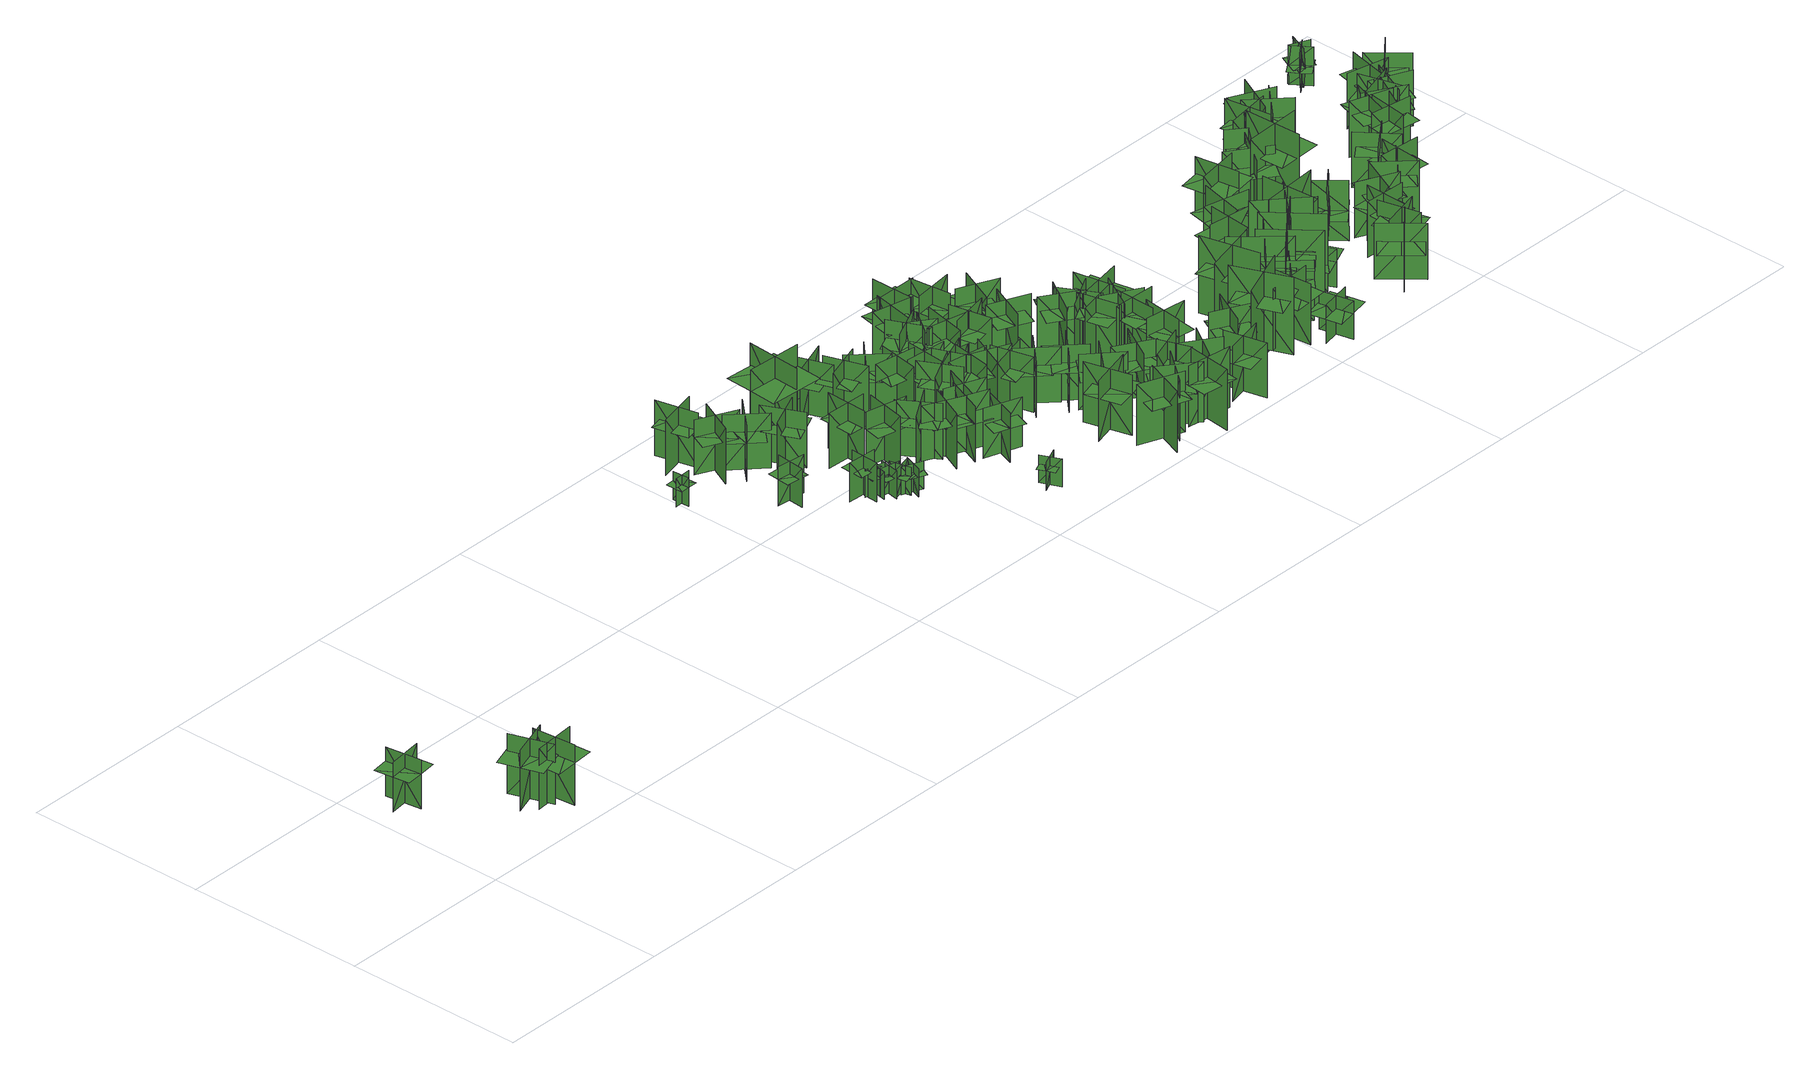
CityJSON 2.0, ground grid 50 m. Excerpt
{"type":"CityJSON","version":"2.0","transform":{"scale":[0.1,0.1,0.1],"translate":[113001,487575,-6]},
"CityObjects":{
"tree1":{"type":"SolitaryVegetationObject","geometry":[{"type":"MultiSurface","lod":"1","boundaries":[[[0,1,2]],[[0,2,3]],[[4,5,6]],[[4,6,7]],[[8,9,10]],[[8,10,11]],[[8,11,12]],[[8,12,13]]]}]},
"tree2":{"type":"SolitaryVegetationObject","geometry":[{"type":"MultiSurface","lod":"1","boundaries":[[[14,15,16]],[[14,16,17]],[[18,19,20]],[[18,20,21]],[[22,23,24]],[[22,24,25]],[[22,25,26]],[[22,26,27]]]}]},
"tree3":{"type":"SolitaryVegetationObject","geometry":[{"type":"MultiSurface","lod":"1","boundaries":[[[28,29,30]],[[28,30,31]],[[32,33,34]],[[32,34,35]],[[36,37,38]],[[36,38,39]],[[36,39,40]],[[36,40,41]]]}]},
"tree4":{"type":"SolitaryVegetationObject","geometry":[{"type":"MultiSurface","lod":"1","boundaries":[[[42,43,44]],[[42,44,45]],[[46,47,48]],[[46,48,49]],[[50,51,52]],[[50,52,53]],[[50,54,55]],[[50,55,51]]]}]},
"tree5":{"type":"SolitaryVegetationObject","geometry":[{"type":"MultiSurface","lod":"1","boundaries":[[[56,57,58]],[[56,58,59]],[[60,61,62]],[[60,62,63]],[[64,65,66]],[[64,66,67]],[[64,67,68]],[[64,68,69]]]}]},
"tree6":{"type":"SolitaryVegetationObject","geometry":[{"type":"MultiSurface","lod":"1","boundaries":[[[70,71,72]],[[70,72,73]],[[74,75,76]],[[74,76,77]],[[78,79,80]],[[78,80,81]],[[78,81,82]],[[78,82,83]]]}]},
"tree7":{"type":"SolitaryVegetationObject","geometry":[{"type":"MultiSurface","lod":"1","boundaries":[[[84,85,86]],[[84,86,87]],[[88,89,90]],[[88,90,91]],[[92,93,94]],[[92,94,95]],[[92,95,96]],[[92,96,97]]]}]},
"tree8":{"type":"SolitaryVegetationObject","geometry":[{"type":"MultiSurface","lod":"1","boundaries":[[[98,99,100]],[[98,100,101]],[[102,103,104]],[[102,104,105]],[[106,107,108]],[[106,108,109]],[[106,109,110]],[[106,110,111]]]}]},
"tree9":{"type":"SolitaryVegetationObject","geometry":[{"type":"MultiSurface","lod":"1","boundaries":[[[112,113,114]],[[112,114,115]],[[116,117,118]],[[116,118,119]],[[120,121,122]],[[120,122,123]],[[120,123,124]],[[120,124,125]]]}]},
"tree10":{"type":"SolitaryVegetationObject","geometry":[{"type":"MultiSurface","lod":"1","boundaries":[[[126,127,128]],[[126,128,129]],[[130,131,132]],[[130,132,133]],[[134,135,136]],[[134,136,137]],[[134,137,138]],[[134,138,139]]]}]},
"tree11":{"type":"SolitaryVegetationObject","geometry":[{"type":"MultiSurface","lod":"1","boundaries":[[[140,141,142]],[[140,142,143]],[[144,145,146]],[[144,146,147]],[[148,149,150]],[[148,150,151]],[[148,151,152]],[[148,152,153]]]}]},
"tree12":{"type":"SolitaryVegetationObject","geometry":[{"type":"MultiSurface","lod":"1","boundaries":[[[154,155,156]],[[154,156,157]],[[158,159,160]],[[158,160,161]],[[162,163,164]],[[162,164,165]],[[162,165,166]],[[162,166,167]]]}]},
"tree13":{"type":"SolitaryVegetationObject","geometry":[{"type":"MultiSurface","lod":"1","boundaries":[[[168,169,170]],[[168,170,171]],[[172,173,174]],[[172,174,175]],[[176,177,178]],[[176,178,179]],[[176,179,180]],[[176,180,181]]]}]},
"tree14":{"type":"SolitaryVegetationObject","geometry":[{"type":"MultiSurface","lod":"1","boundaries":[[[182,183,184]],[[182,184,185]],[[186,187,188]],[[186,188,189]],[[190,191,192]],[[190,192,193]],[[190,193,194]],[[190,194,195]]]}]},
"tree15":{"type":"SolitaryVegetationObject","geometry":[{"type":"MultiSurface","lod":"1","boundaries":[[[196,197,198]],[[196,198,199]],[[200,201,202]],[[200,202,203]],[[204,205,206]],[[204,206,207]],[[204,207,208]],[[204,208,209]]]}]},
"tree16":{"type":"SolitaryVegetationObject","geometry":[{"type":"MultiSurface","lod":"1","boundaries":[[[210,211,212]],[[210,212,213]],[[214,215,216]],[[214,216,217]],[[218,219,220]],[[218,220,221]],[[218,221,222]],[[218,222,223]]]}]},
"tree17":{"type":"SolitaryVegetationObject","geometry":[{"type":"MultiSurface","lod":"1","boundaries":[[[224,225,226]],[[224,226,227]],[[228,229,230]],[[228,230,231]],[[232,233,234]],[[232,234,235]],[[232,235,236]],[[232,236,237]]]}]},
"tree18":{"type":"SolitaryVegetationObject","geometry":[{"type":"MultiSurface","lod":"1","boundaries":[[[238,239,240]],[[238,240,241]],[[242,243,244]],[[242,244,245]],[[246,247,248]],[[246,248,249]],[[246,249,250]],[[246,250,251]]]}]},
"tree19":{"type":"SolitaryVegetationObject","geometry":[{"type":"MultiSurface","lod":"1","boundaries":[[[252,253,254]],[[252,254,255]],[[256,257,258]],[[256,258,259]],[[260,261,262]],[[260,262,263]],[[260,263,264]],[[260,264,265]]]}]},
"tree20":{"type":"SolitaryVegetationObject","geometry":[{"type":"MultiSurface","lod":"1","boundaries":[[[266,267,268]],[[266,268,269]],[[270,271,272]],[[270,272,273]],[[274,275,276]],[[274,276,277]],[[274,277,278]],[[274,278,279]]]}]},
"tree21":{"type":"SolitaryVegetationObject","geometry":[{"type":"MultiSurface","lod":"1","boundaries":[[[280,281,282]],[[280,282,283]],[[284,285,286]],[[284,286,287]],[[288,289,290]],[[288,290,291]],[[288,291,292]],[[288,292,293]]]}]},
"tree22":{"type":"SolitaryVegetationObject","geometry":[{"type":"MultiSurface","lod":"1","boundaries":[[[294,295,296]],[[294,296,297]],[[298,299,300]],[[298,300,301]],[[302,303,304]],[[302,304,305]],[[302,305,306]],[[302,306,307]]]}]},
"tree23":{"type":"SolitaryVegetationObject","geometry":[{"type":"MultiSurface","lod":"1","boundaries":[[[308,309,310]],[[308,310,311]],[[312,313,314]],[[312,314,315]],[[316,317,318]],[[316,318,319]],[[316,319,320]],[[316,320,321]]]}]},
"tree24":{"type":"SolitaryVegetationObject","geometry":[{"type":"MultiSurface","lod":"1","boundaries":[[[322,323,324]],[[322,324,325]],[[326,327,328]],[[326,328,329]],[[330,331,332]],[[330,332,333]],[[330,333,334]],[[330,334,335]]]}]},
"tree25":{"type":"SolitaryVegetationObject","geometry":[{"type":"MultiSurface","lod":"1","boundaries":[[[336,337,338]],[[336,338,339]],[[340,341,342]],[[340,342,343]],[[344,345,346]],[[344,346,347]],[[344,347,348]],[[344,348,349]]]}]},
"tree26":{"type":"SolitaryVegetationObject","geometry":[{"type":"MultiSurface","lod":"1","boundaries":[[[350,351,352]],[[350,352,353]],[[354,355,356]],[[354,356,357]],[[358,359,360]],[[358,360,361]],[[358,361,362]],[[358,362,363]]]}]},
"tree27":{"type":"SolitaryVegetationObject","geometry":[{"type":"MultiSurface","lod":"1","boundaries":[[[364,365,366]],[[364,366,367]],[[368,369,370]],[[368,370,371]],[[372,373,374]],[[372,374,375]],[[372,375,376]],[[372,376,377]]]}]},
"tree28":{"type":"SolitaryVegetationObject","geometry":[{"type":"MultiSurface","lod":"1","boundaries":[[[378,379,380]],[[378,380,381]],[[382,383,384]],[[382,384,385]],[[386,387,388]],[[386,388,389]],[[386,389,390]],[[386,390,391]]]}]},
"tree29":{"type":"SolitaryVegetationObject","geometry":[{"type":"MultiSurface","lod":"1","boundaries":[[[392,393,394]],[[392,394,395]],[[396,397,398]],[[396,398,399]],[[400,401,402]],[[400,402,403]],[[400,403,404]],[[400,404,405]]]}]},
"tree30":{"type":"SolitaryVegetationObject","geometry":[{"type":"MultiSurface","lod":"1","boundaries":[[[406,407,408]],[[406,408,409]],[[410,411,412]],[[410,412,413]],[[414,415,416]],[[414,416,417]],[[414,417,418]],[[414,418,419]]]}]},
"tree31":{"type":"SolitaryVegetationObject","geometry":[{"type":"MultiSurface","lod":"1","boundaries":[[[420,421,422]],[[420,422,423]],[[424,425,426]],[[424,426,427]],[[428,429,430]],[[428,430,431]],[[428,431,432]],[[428,432,433]]]}]},
"tree32":{"type":"SolitaryVegetationObject","geometry":[{"type":"MultiSurface","lod":"1","boundaries":[[[434,435,436]],[[434,436,437]],[[438,439,440]],[[438,440,441]],[[442,443,444]],[[442,444,445]],[[442,445,446]],[[442,446,447]]]}]},
"tree33":{"type":"SolitaryVegetationObject","geometry":[{"type":"MultiSurface","lod":"1","boundaries":[[[448,449,450]],[[448,450,451]],[[452,453,454]],[[452,454,455]],[[456,457,458]],[[456,458,459]],[[456,459,460]],[[456,460,461]]]}]},
"tree34":{"type":"SolitaryVegetationObject","geometry":[{"type":"MultiSurface","lod":"1","boundaries":[[[462,463,464]],[[462,464,465]],[[466,467,468]],[[466,468,469]],[[470,471,472]],[[470,472,473]],[[470,473,474]],[[470,474,475]]]}]},
"tree35":{"type":"SolitaryVegetationObject","geometry":[{"type":"MultiSurface","lod":"1","boundaries":[[[476,477,478]],[[476,478,479]],[[480,481,482]],[[480,482,483]],[[484,485,486]],[[484,486,487]],[[484,487,488]],[[484,488,489]]]}]},
"tree36":{"type":"SolitaryVegetationObject","geometry":[{"type":"MultiSurface","lod":"1","boundaries":[[[490,491,492]],[[490,492,493]],[[494,495,496]],[[494,496,497]],[[498,499,495]],[[498,495,494]],[[500,501,491]],[[500,491,490]],[[490,491,502]],[[490,502,503]],[[490,504,505]],[[490,505,491]]]}]},
"tree37":{"type":"SolitaryVegetationObject","geometry":[{"type":"MultiSurface","lod":"1","boundaries":[[[506,507,508]],[[506,508,509]],[[510,511,512]],[[510,512,513]],[[514,515,516]],[[514,516,517]],[[514,517,518]],[[514,518,519]]]}]},
"tree38":{"type":"SolitaryVegetationObject","geometry":[{"type":"MultiSurface","lod":"1","boundaries":[[[520,521,522]],[[520,522,523]],[[524,525,526]],[[524,526,527]],[[528,529,530]],[[528,530,531]],[[528,531,532]],[[528,532,533]]]}]},
"tree39":{"type":"SolitaryVegetationObject","geometry":[{"type":"MultiSurface","lod":"1","boundaries":[[[534,535,536]],[[534,536,537]],[[538,539,540]],[[538,540,541]],[[542,543,544]],[[542,544,545]],[[542,546,547]],[[542,547,543]]]}]},
"tree40":{"type":"SolitaryVegetationObject","geometry":[{"type":"MultiSurface","lod":"1","boundaries":[[[548,549,550]],[[548,550,551]],[[552,553,554]],[[552,554,555]],[[556,557,558]],[[556,558,559]],[[556,559,560]],[[556,560,561]]]}]},
"tree41":{"type":"SolitaryVegetationObject","geometry":[{"type":"MultiSurface","lod":"1","boundaries":[[[562,563,564]],[[562,564,565]],[[566,567,568]],[[566,568,569]],[[570,571,572]],[[570,572,573]],[[570,573,574]],[[570,574,575]]]}]},
"tree42":{"type":"SolitaryVegetationObject","geometry":[{"type":"MultiSurface","lod":"1","boundaries":[[[576,577,578]],[[576,578,579]],[[580,581,582]],[[580,582,583]],[[584,585,586]],[[584,586,587]],[[584,587,588]],[[584,588,589]]]}]},
"tree43":{"type":"SolitaryVegetationObject","geometry":[{"type":"MultiSurface","lod":"1","boundaries":[[[590,591,592]],[[590,592,593]],[[594,595,596]],[[594,596,597]],[[598,599,600]],[[598,600,601]],[[598,601,602]],[[598,602,603]]]}]},
"tree44":{"type":"SolitaryVegetationObject","geometry":[{"type":"MultiSurface","lod":"1","boundaries":[[[604,605,606]],[[604,606,607]],[[608,609,610]],[[608,610,611]],[[612,613,614]],[[612,614,615]],[[612,615,616]],[[612,616,617]]]}]},
"tree45":{"type":"SolitaryVegetationObject","geometry":[{"type":"MultiSurface","lod":"1","boundaries":[[[618,619,620]],[[618,620,621]],[[622,623,624]],[[622,624,625]],[[626,627,628]],[[626,628,629]],[[626,630,631]],[[626,631,627]]]}]},
"tree46":{"type":"SolitaryVegetationObject","geometry":[{"type":"MultiSurface","lod":"1","boundaries":[[[632,633,634]],[[632,634,635]],[[636,637,638]],[[636,638,639]],[[640,641,642]],[[640,642,643]],[[640,643,644]],[[640,644,645]]]}]},
"tree47":{"type":"SolitaryVegetationObject","geometry":[{"type":"MultiSurface","lod":"1","boundaries":[[[646,647,648]],[[646,648,649]],[[650,651,652]],[[650,652,653]],[[654,655,656]],[[654,656,657]],[[654,657,658]],[[654,658,659]]]}]},
"tree48":{"type":"SolitaryVegetationObject","geometry":[{"type":"MultiSurface","lod":"1","boundaries":[[[660,661,662]],[[660,662,663]],[[664,665,666]],[[664,666,667]],[[668,669,670]],[[668,670,671]],[[668,671,672]],[[668,672,673]]]}]},
"tree49":{"type":"SolitaryVegetationObject","geometry":[{"type":"MultiSurface","lod":"1","boundaries":[[[674,675,676]],[[674,676,677]],[[678,679,680]],[[678,680,681]],[[682,683,684]],[[682,684,685]],[[682,685,686]],[[682,686,687]]]}]},
"tree50":{"type":"SolitaryVegetationObject","geometry":[{"type":"MultiSurface","lod":"1","boundaries":[[[688,689,690]],[[688,690,691]],[[692,693,694]],[[692,694,695]],[[696,697,698]],[[696,698,699]],[[696,700,701]],[[696,701,697]]]}]},
"tree51":{"type":"SolitaryVegetationObject","geometry":[{"type":"MultiSurface","lod":"1","boundaries":[[[702,703,704]],[[702,704,705]],[[706,707,708]],[[706,708,709]],[[710,711,712]],[[710,712,713]],[[710,713,714]],[[710,714,715]]]}]},
"tree52":{"type":"SolitaryVegetationObject","geometry":[{"type":"MultiSurface","lod":"1","boundaries":[[[716,717,718]],[[716,718,719]],[[720,721,722]],[[720,722,723]],[[724,725,726]],[[724,726,727]],[[724,727,728]],[[724,728,729]]]}]},
"tree53":{"type":"SolitaryVegetationObject","geometry":[{"type":"MultiSurface","lod":"1","boundaries":[[[730,731,732]],[[730,732,733]],[[734,735,736]],[[734,736,737]],[[738,739,740]],[[738,740,741]],[[738,742,743]],[[738,743,739]]]}]},
"tree54":{"type":"SolitaryVegetationObject","geometry":[{"type":"MultiSurface","lod":"1","boundaries":[[[744,745,746]],[[744,746,747]],[[748,749,750]],[[748,750,751]],[[752,753,754]],[[752,754,755]],[[752,755,756]],[[752,756,757]]]}]},
"tree55":{"type":"SolitaryVegetationObject","geometry":[{"type":"MultiSurface","lod":"1","boundaries":[[[758,759,760]],[[758,760,761]],[[762,763,764]],[[762,764,765]],[[766,767,768]],[[766,768,769]],[[766,770,771]],[[766,771,767]]]}]},
"tree56":{"type":"SolitaryVegetationObject","geometry":[{"type":"MultiSurface","lod":"1","boundaries":[[[772,773,774]],[[772,774,775]],[[776,777,778]],[[776,778,779]],[[780,781,782]],[[780,782,783]],[[780,783,784]],[[780,784,785]]]}]},
"tree57":{"type":"SolitaryVegetationObject","geometry":[{"type":"MultiSurface","lod":"1","boundaries":[[[786,787,788]],[[786,788,789]],[[790,791,792]],[[790,792,793]],[[794,795,796]],[[794,796,797]],[[794,797,798]],[[794,798,799]]]}]},
"tree58":{"type":"SolitaryVegetationObject","geometry":[{"type":"MultiSurface","lod":"1","boundaries":[[[800,801,802]],[[800,802,803]],[[804,805,806]],[[804,806,807]],[[808,809,810]],[[808,810,811]],[[808,812,813]],[[808,813,809]]]}]},
"tree59":{"type":"SolitaryVegetationObject","geometry":[{"type":"MultiSurface","lod":"1","boundaries":[[[814,815,816]],[[814,816,817]],[[818,819,820]],[[818,820,821]],[[822,823,824]],[[822,824,825]],[[822,826,827]],[[822,827,823]]]}]},
"tree60":{"type":"SolitaryVegetationObject","geometry":[{"type":"MultiSurface","lod":"1","boundaries":[[[828,829,830]],[[828,830,831]],[[832,833,834]],[[832,834,835]],[[836,837,838]],[[836,838,839]],[[836,839,840]],[[836,840,841]]]}]},
"tree61":{"type":"SolitaryVegetationObject","geometry":[{"type":"MultiSurface","lod":"1","boundaries":[[[842,843,844]],[[842,844,845]],[[846,847,848]],[[846,848,849]],[[850,851,852]],[[850,852,853]],[[850,853,854]],[[850,854,855]]]}]},
"tree62":{"type":"SolitaryVegetationObject","geometry":[{"type":"MultiSurface","lod":"1","boundaries":[[[856,857,858]],[[856,858,859]],[[860,861,862]],[[860,862,863]],[[864,865,866]],[[864,866,867]],[[864,867,868]],[[864,868,869]]]}]},
"tree63":{"type":"SolitaryVegetationObject","geometry":[{"type":"MultiSurface","lod":"1","boundaries":[[[870,871,872]],[[870,872,873]],[[874,875,876]],[[874,876,877]],[[878,879,880]],[[878,880,881]],[[878,881,882]],[[878,882,883]]]}]},
"tree64":{"type":"SolitaryVegetationObject","geometry":[{"type":"MultiSurface","lod":"1","boundaries":[[[884,885,886]],[[884,886,887]],[[888,889,890]],[[888,890,891]],[[892,893,894]],[[892,894,895]],[[892,895,896]],[[892,896,897]]]}]},
"tree65":{"type":"SolitaryVegetationObject","geometry":[{"type":"MultiSurface","lod":"1","boundaries":[[[898,899,900]],[[898,900,901]],[[902,903,904]],[[902,904,905]],[[906,907,908]],[[906,908,909]],[[906,909,910]],[[906,910,911]]]}]},
"tree66":{"type":"SolitaryVegetationObject","geometry":[{"type":"MultiSurface","lod":"1","boundaries":[[[912,913,914]],[[912,914,915]],[[916,917,918]],[[916,918,919]],[[920,921,922]],[[920,922,923]],[[920,923,924]],[[920,924,925]]]}]},
"tree67":{"type":"SolitaryVegetationObject","geometry":[{"type":"MultiSurface","lod":"1","boundaries":[[[926,927,928]],[[926,928,929]],[[930,931,932]],[[930,932,933]],[[934,935,936]],[[934,936,937]],[[934,938,939]],[[934,939,935]]]}]},
"tree68":{"type":"SolitaryVegetationObject","geometry":[{"type":"MultiSurface","lod":"1","boundaries":[[[940,941,942]],[[940,942,943]],[[944,945,946]],[[944,946,947]],[[948,949,950]],[[948,950,951]],[[948,951,952]],[[948,952,953]]]}]},
"tree69":{"type":"SolitaryVegetationObject","geometry":[{"type":"MultiSurface","lod":"1","boundaries":[[[954,955,956]],[[954,956,957]],[[958,959,960]],[[958,960,961]],[[962,963,964]],[[962,964,965]],[[962,966,967]],[[962,967,963]]]}]},
"tree70":{"type":"SolitaryVegetationObject","geometry":[{"type":"MultiSurface","lod":"1","boundaries":[[[968,969,970]],[[968,970,971]],[[972,973,974]],[[972,974,975]],[[976,977,978]],[[976,978,979]],[[976,979,980]],[[976,980,981]]]}]},
"tree71":{"type":"SolitaryVegetationObject","geometry":[{"type":"MultiSurface","lod":"1","boundaries":[[[982,983,984]],[[982,984,985]],[[986,987,988]],[[986,988,989]],[[990,991,992]],[[990,992,993]],[[990,993,994]],[[990,994,995]]]}]},
"tree72":{"type":"SolitaryVegetationObject","geometry":[{"type":"MultiSurface","lod":"1","boundaries":[[[996,997,998]],[[996,998,999]],[[1000,1001,1002]],[[1000,1002,1003]],[[1004,1005,1006]],[[1004,1006,1007]],[[1004,1007,1008]],[[1004,1008,1009]]]}]},
"tree73":{"type":"SolitaryVegetationObject","geometry":[{"type":"MultiSurface","lod":"1","boundaries":[[[1010,1011,1012]],[[1010,1012,1013]],[[1014,1015,1016]],[[1014,1016,1017]],[[1018,1019,1020]],[[1018,1020,1021]],[[1018,1022,1023]],[[1018,1023,1019]]]}]},
"tree74":{"type":"SolitaryVegetationObject","geometry":[{"type":"MultiSurface","lod":"1","boundaries":[[[1024,1025,1026]],[[1024,1026,1027]],[[1028,1029,1030]],[[1028,1030,1031]],[[1032,1033,1034]],[[1032,1034,1035]],[[1032,1035,1036]],[[1032,1036,1037]]]}]},
"tree75":{"type":"SolitaryVegetationObject","geometry":[{"type":"MultiSurface","lod":"1","boundaries":[[[1038,1039,1040]],[[1038,1040,1041]],[[1042,1043,1044]],[[1042,1044,1045]],[[1046,1047,1048]],[[1046,1048,1049]],[[1046,1049,1050]],[[1046,1050,1051]]]}]},
"tree76":{"type":"SolitaryVegetationObject","geometry":[{"type":"MultiSurface","lod":"1","boundaries":[[[1052,1053,1054]],[[1052,1054,1055]],[[1056,1057,1058]],[[1056,1058,1059]],[[1060,1061,1062]],[[1060,1062,1063]],[[1060,1063,1064]],[[1060,1064,1065]]]}]},
"tree77":{"type":"SolitaryVegetationObject","geometry":[{"type":"MultiSurface","lod":"1","boundaries":[[[1066,1067,1068]],[[1066,1068,1069]],[[1070,1071,1072]],[[1070,1072,1073]],[[1074,1075,1076]],[[1074,1076,1077]],[[1074,1078,1079]],[[1074,1079,1075]]]}]},
"tree78":{"type":"SolitaryVegetationObject","geometry":[{"type":"MultiSurface","lod":"1","boundaries":[[[1080,1081,1082]],[[1080,1082,1083]],[[1084,1085,1086]],[[1084,1086,1087]],[[1088,1089,1085]],[[1088,1085,1084]],[[1090,1091,1081]],[[1090,1081,1080]],[[1080,1081,1092]],[[1080,1092,1093]],[[1080,1094,1095]],[[1080,1095,1081]]]}]},
"tree79":{"type":"SolitaryVegetationObject","geometry":[{"type":"MultiSurface","lod":"1","boundaries":[[[1096,1097,1098]],[[1096,1098,1099]],[[1100,1101,1102]],[[1100,1102,1103]],[[1104,1105,1106]],[[1104,1106,1107]],[[1104,1108,1109]],[[1104,1109,1105]]]}]},
"tree80":{"type":"SolitaryVegetationObject","geometry":[{"type":"MultiSurface","lod":"1","boundaries":[[[1110,1111,1112]],[[1110,1112,1113]],[[1114,1115,1116]],[[1114,1116,1117]],[[1118,1119,1120]],[[1118,1120,1121]],[[1118,1121,1122]],[[1118,1122,1123]]]}]},
"tree81":{"type":"SolitaryVegetationObject","geometry":[{"type":"MultiSurface","lod":"1","boundaries":[[[1124,1125,1126]],[[1124,1126,1127]],[[1128,1129,1130]],[[1128,1130,1131]],[[1132,1133,1134]],[[1132,1134,1135]],[[1132,1136,1137]],[[1132,1137,1133]]]}]},
"tree82":{"type":"SolitaryVegetationObject","geometry":[{"type":"MultiSurface","lod":"1","boundaries":[[[1138,1139,1140]],[[1138,1140,1141]],[[1142,1143,1144]],[[1142,1144,1145]],[[1146,1147,1148]],[[1146,1148,1149]],[[1146,1149,1150]],[[1146,1150,1151]]]}]},
"tree83":{"type":"SolitaryVegetationObject","geometry":[{"type":"MultiSurface","lod":"1","boundaries":[[[1152,1153,1154]],[[1152,1154,1155]],[[1156,1157,1158]],[[1156,1158,1159]],[[1160,1161,1162]],[[1160,1162,1163]],[[1160,1163,1164]],[[1160,1164,1165]]]}]},
"tree84":{"type":"SolitaryVegetationObject","geometry":[{"type":"MultiSurface","lod":"1","boundaries":[[[1166,1167,1168]],[[1166,1168,1169]],[[1170,1171,1172]],[[1170,1172,1173]],[[1174,1175,1176]],[[1174,1176,1177]],[[1174,1178,1179]],[[1174,1179,1175]]]}]},
"tree85":{"type":"SolitaryVegetationObject","geometry":[{"type":"MultiSurface","lod":"1","boundaries":[[[1180,1181,1182]],[[1180,1182,1183]],[[1184,1185,1186]],[[1184,1186,1187]],[[1188,1189,1190]],[[1188,1190,1191]],[[1188,1191,1192]],[[1188,1192,1193]]]}]},
"tree86":{"type":"SolitaryVegetationObject","geometry":[{"type":"MultiSurface","lod":"1","boundaries":[[[1194,1195,1196]],[[1194,1196,1197]],[[1198,1199,1200]],[[1198,1200,1201]],[[1202,1203,1204]],[[1202,1204,1205]],[[1202,1206,1207]],[[1202,1207,1203]]]}]},
"tree87":{"type":"SolitaryVegetationObject","geometry":[{"type":"MultiSurface","lod":"1","boundaries":[[[1208,1209,1210]],[[1208,1210,1211]],[[1212,1213,1214]],[[1212,1214,1215]],[[1216,1217,1218]],[[1216,1218,1219]],[[1216,1220,1221]],[[1216,1221,1217]]]}]},
"tree88":{"type":"SolitaryVegetationObject","geometry":[{"type":"MultiSurface","lod":"1","boundaries":[[[1222,1223,1224]],[[1222,1224,1225]],[[1226,1227,1228]],[[1226,1228,1229]],[[1230,1231,1232]],[[1230,1232,1233]],[[1230,1233,1234]],[[1230,1234,1235]]]}]},
"tree89":{"type":"SolitaryVegetationObject","geometry":[{"type":"MultiSurface","lod":"1","boundaries":[[[1236,1237,1238]],[[1236,1238,1239]],[[1240,1241,1242]],[[1240,1242,1243]],[[1244,1245,1246]],[[1244,1246,1247]],[[1244,1247,1248]],[[1244,1248,1249]]]}]},
"tree90":{"type":"SolitaryVegetationObject","geometry":[{"type":"MultiSurface","lod":"1","boundaries":[[[1250,1251,1252]],[[1250,1252,1253]],[[1254,1255,1256]],[[1254,1256,1257]],[[1258,1259,1260]],[[1258,1260,1261]],[[1258,1262,1263]],[[1258,1263,1259]]]}]},
"tree91":{"type":"SolitaryVegetationObject","geometry":[{"type":"MultiSurface","lod":"1","boundaries":[[[1264,1265,1266]],[[1264,1266,1267]],[[1268,1269,1270]],[[1268,1270,1271]],[[1272,1273,1274]],[[1272,1274,1275]],[[1272,1276,1277]],[[1272,1277,1273]]]}]},
"tree92":{"type":"SolitaryVegetationObject","geometry":[{"type":"MultiSurface","lod":"1","boundaries":[[[1278,1279,1280]],[[1278,1280,1281]],[[1282,1283,1284]],[[1282,1284,1285]],[[1286,1287,1288]],[[1286,1288,1289]],[[1286,1290,1291]],[[1286,1291,1287]]]}]},
"tree93":{"type":"SolitaryVegetationObject","geometry":[{"type":"MultiSurface","lod":"1","boundaries":[[[1292,1293,1294]],[[1292,1294,1295]],[[1296,1297,1298]],[[1296,1298,1299]],[[1300,1301,1302]],[[1300,1302,1303]],[[1300,1304,1305]],[[1300,1305,1301]]]}]},
"tree94":{"type":"SolitaryVegetationObject","geometry":[{"type":"MultiSurface","lod":"1","boundaries":[[[1306,1307,1308]],[[1306,1308,1309]],[[1310,1311,1312]],[[1310,1312,1313]],[[1314,1315,1316]],[[1314,1316,1317]],[[1314,1318,1319]],[[1314,1319,1315]]]}]},
"tree95":{"type":"SolitaryVegetationObject","geometry":[{"type":"MultiSurface","lod":"1","boundaries":[[[1320,1321,1322]],[[1320,1322,1323]],[[1324,1325,1326]],[[1324,1326,1327]],[[1328,1329,1330]],[[1328,1330,1331]],[[1328,1332,1333]],[[1328,1333,1329]]]}]},
"tree96":{"type":"SolitaryVegetationObject","geometry":[{"type":"MultiSurface","lod":"1","boundaries":[[[1334,1335,1336]],[[1334,1336,1337]],[[1338,1339,1340]],[[1338,1340,1341]],[[1342,1343,1344]],[[1342,1344,1345]],[[1342,1346,1347]],[[1342,1347,1343]]]}]},
"tree97":{"type":"SolitaryVegetationObject","geometry":[{"type":"MultiSurface","lod":"1","boundaries":[[[1348,1349,1350]],[[1348,1350,1351]],[[1352,1353,1354]],[[1352,1354,1355]],[[1356,1357,1353]],[[1356,1353,1352]],[[1358,1359,1349]],[[1358,1349,1348]],[[1348,1349,1360]],[[1348,1360,1361]],[[1348,1362,1363]],[[1348,1363,1349]]]}]},
"tree98":{"type":"SolitaryVegetationObject","geometry":[{"type":"MultiSurface","lod":"1","boundaries":[[[1364,1365,1366]],[[1364,1366,1367]],[[1368,1369,1370]],[[1368,1370,1371]],[[1372,1373,1369]],[[1372,1369,1368]],[[1374,1375,1365]],[[1374,1365,1364]],[[1364,1365,1376]],[[1364,1376,1377]],[[1364,1378,1379]],[[1364,1379,1365]]]}]}
},
"vertices":[
[16,335,50],[114,348,50],[114,348,188],[16,335,188],[68,294,50],[55,393,50],[55,393,188],[68,294,188],[68,294,149],[117,300,149],[105,399,149],[55,393,149],[6,386,149],[19,288,149],
[254,188,49],[293,72,49],[293,72,218],[254,188,218],[218,115,49],[333,154,49],[333,154,218],[218,115,218],[218,115,170],[237,58,170],[353,96,170],[333,154,170],[314,212,170],[199,173,170],
[324,38,47],[313,160,47],[313,160,216],[324,38,216],[376,100,47],[255,89,47],[255,89,216],[376,100,216],[376,100,168],[370,161,168],[249,150,168],[255,89,168],[260,29,168],[381,40,168],
[1523,744,23],[1476,743,23],[1476,743,102],[1523,744,102],[1496,769,23],[1498,722,23],[1498,722,102],[1496,769,102],[1496,769,76],[1498,722,76],[1524,722,76],[1522,770,76],[1471,768,76],[1472,721,76],
[1682,602,21],[1674,521,21],[1674,521,129],[1682,602,129],[1642,569,21],[1642,569,129],[1723,560,129],[1723,560,21],[1642,569,95],[1638,535,95],[1703,528,95],[1706,562,95],[1710,596,95],[1645,602,95],
[1634,814,25],[1607,927,25],[1607,927,180],[1634,814,180],[1673,877,25],[1673,877,180],[1560,850,180],[1560,850,25],[1673,877,131],[1661,925,131],[1571,903,131],[1582,855,131],[1594,808,131],[1684,830,131],
[1679,829,22],[1629,723,22],[1629,723,177],[1679,829,177],[1609,803,22],[1609,803,177],[1714,754,177],[1714,754,22],[1609,803,129],[1588,759,129],[1672,720,129],[1693,764,129],[1713,808,129],[1629,847,129],
[1668,768,22],[1752,688,22],[1752,688,177],[1668,768,177],[1670,693,22],[1670,693,177],[1750,778,177],[1750,778,22],[1670,693,128],[1706,660,128],[1769,728,128],[1734,761,128],[1699,794,128],[1635,727,128],
[1848,450,21],[1767,454,21],[1767,454,130],[1848,450,130],[1813,488,21],[1813,488,130],[1809,407,130],[1809,407,21],[1813,488,96],[1779,490,96],[1776,425,96],[1810,423,96],[1844,422,96],[1847,487,96],
[1860,426,22],[1803,438,22],[1803,438,99],[1860,426,99],[1839,457,22],[1839,457,99],[1827,400,99],[1827,400,22],[1839,457,75],[1816,462,75],[1806,417,75],[1829,412,75],[1853,406,75],[1863,452,75],
[1860,437,21],[1850,380,21],[1850,380,99],[1860,437,99],[1830,415,21],[1830,415,99],[1887,405,99],[1887,405,21],[1830,415,74],[1825,392,74],[1871,384,74],[1875,407,74],[1880,431,74],[1834,439,74],
[1807,625,23],[1758,731,23],[1758,731,178],[1807,625,178],[1833,695,23],[1833,695,178],[1727,647,178],[1727,647,23],[1833,695,129],[1812,739,129],[1728,701,129],[1748,656,129],[1768,612,129],[1853,651,129],
[1852,384,21],[1909,398,21],[1909,398,99],[1852,384,99],[1884,365,21],[1884,365,99],[1870,422,99],[1870,422,21],[1884,365,74],[1908,371,74],[1897,416,74],[1873,410,74],[1850,405,74],[1861,359,74],
[1890,347,21],[1911,401,21],[1911,401,99],[1890,347,99],[1924,362,21],[1924,362,99],[1870,384,99],[1870,384,21],[1924,362,74],[1933,385,74],[1890,402,74],[1881,379,74],[1872,357,74],[1915,340,74],
[1900,528,24],[1904,644,24],[1904,644,179],[1900,528,179],[1954,579,24],[1954,579,179],[1838,583,179],[1838,583,24],[1954,579,130],[1956,628,130],[1863,631,130],[1862,582,130],[1860,534,130],[1953,531,130],
[1965,564,23],[1940,450,23],[1940,450,178],[1965,564,178],[1902,523,23],[1902,523,178],[2016,499,178],[2016,499,23],[1902,523,129],[1892,476,129],[1983,457,129],[1993,504,129],[2003,551,129],[1912,571,129],
[1876,718,14],[1885,873,14],[1885,873,229],[1876,718,229],[1953,786,14],[1799,795,14],[1799,795,229],[1953,786,229],[1953,786,169],[1958,863,169],[1803,872,169],[1799,795,169],[1794,718,169],[1949,709,169],
[2047,411,23],[1985,509,23],[1985,509,179],[2047,411,179],[2063,484,23],[2063,484,179],[1965,421,179],[1965,421,23],[2063,484,130],[2037,525,130],[1959,475,130],[1984,434,130],[2010,393,130],[2089,442,130],
[2125,178,20],[2148,125,20],[2148,125,98],[2125,178,98],[2112,143,20],[2112,143,98],[2165,166,98],[2165,166,20],[2112,143,74],[2121,121,74],[2164,139,74],[2155,162,74],[2145,184,74],[2102,166,74],
[2111,393,24],[2005,442,24],[2005,442,179],[2111,393,179],[2084,463,24],[2084,463,179],[2036,357,179],[2036,357,24],[2084,463,130],[2040,483,130],[2001,399,130],[2046,378,130],[2090,358,130],[2128,442,130],
[2062,416,22],[2170,373,22],[2170,373,177],[2062,416,177],[2091,348,22],[2091,348,177],[2135,456,177],[2135,456,22],[2091,348,128],[2136,330,128],[2171,416,128],[2126,434,128],[2081,452,128],[2046,366,128],
[1978,838,11],[2017,728,11],[2017,728,166],[1978,838,166],[1946,770,11],[1946,770,166],[2056,809,166],[2056,809,11],[1946,770,117],[1963,725,117],[2050,756,117],[2034,802,117],[2017,847,117],[1930,816,117],
[2114,343,23],[2212,308,23],[2212,308,162],[2114,343,162],[2143,283,23],[2143,283,162],[2178,381,162],[2178,381,23],[2143,283,118],[2184,268,118],[2212,347,118],[2171,361,118],[2130,376,118],[2102,297,118],
[2097,739,12],[1987,702,12],[1987,702,167],[2097,739,167],[2029,772,12],[2029,772,167],[2067,662,167],[2067,662,12],[2029,772,118],[1984,756,118],[2014,668,118],[2060,684,118],[2106,700,118],[2075,788,118],
[2101,457,19],[2209,416,19],[2209,416,174],[2101,457,174],[2131,389,19],[2131,389,174],[2173,498,174],[2173,498,19],[2131,389,125],[2177,372,125],[2210,459,125],[2165,476,125],[2119,494,125],[2086,407,125],
[2140,742,10],[2057,660,10],[2057,660,165],[2140,742,165],[2065,742,10],[2065,742,165],[2147,660,165],[2147,660,10],[2065,742,116],[2031,708,116],[2096,642,116],[2131,676,116],[2165,710,116],[2100,776,116],
[2199,636,11],[2084,655,11],[2084,655,166],[2199,636,166],[2156,696,11],[2156,696,166],[2136,582,166],[2136,582,11],[2156,696,117],[2108,704,117],[2092,613,117],[2140,605,117],[2188,597,117],[2203,688,117],
[2212,492,13],[2158,595,13],[2158,595,168],[2212,492,168],[2234,563,13],[2234,563,168],[2131,509,168],[2131,509,13],[2234,563,119],[2212,606,119],[2129,563,119],[2152,520,119],[2174,477,119],[2256,520,119],
[2208,661,10],[2198,545,10],[2198,545,165],[2208,661,165],[2151,613,10],[2151,613,165],[2267,603,165],[2267,603,10],[2151,613,116],[2147,564,116],[2240,556,116],[2244,605,116],[2248,653,116],[2156,661,116],
[2194,542,10],[2302,586,10],[2302,586,165],[2194,542,165],[2263,514,10],[2263,514,165],[2219,621,165],[2219,621,10],[2263,514,116],[2308,532,116],[2273,618,116],[2228,600,116],[2183,582,116],[2218,495,116],
[2320,516,10],[2205,533,10],[2205,533,165],[2320,516,165],[2275,575,10],[2275,575,165],[2258,460,165],[2258,460,10],[2275,575,116],[2227,582,116],[2214,491,116],[2262,483,116],[2310,476,116],[2323,568,116],
[2328,551,10],[2281,445,10],[2281,445,165],[2328,551,165],[2258,524,10],[2258,524,165],[2365,477,165],[2365,477,10],[2258,524,116],[2239,480,116],[2324,442,116],[2343,486,116],[2363,531,116],[2278,568,116],
[2238,763,16],[2288,658,16],[2288,658,171],[2238,763,171],[2213,693,16],[2213,693,171],[2318,743,171],[2318,743,16],[2213,693,122],[2234,649,122],[2318,689,122],[2297,733,122],[2276,777,122],[2192,737,122],
[2353,192,19],[2477,225,19],[2477,225,189],[2353,192,189],[2425,151,19],[2425,151,189],[2392,275,189],[2392,275,19],[2425,151,135],[2476,165,135],[2450,264,135],[2398,250,135],[2347,236,135],[2373,138,135],
[2390,473,11],[2278,443,11],[2278,443,166],[2390,473,166],[2326,510,11],[2326,510,166],[2355,398,166],[2355,398,11],[2326,510,117],[2279,498,117],[2302,408,117],[2349,420,117],[2396,432,117],[2373,522,117],
[2262,659,94],[2311,728,94],[2275,754,94],[2226,685,94],[2251,717,94],[2320,668,94],[2323,672,172],[2254,721,172],[2254,721,16],[2323,672,16],[2265,657,16],[2314,726,16],[2311,728,172],[2262,659,172],[2297,634,94],[2346,703,94],
[2522,70,17],[2402,115,17],[2402,115,188],[2522,70,188],[2488,144,17],[2488,144,188],[2443,24,188],[2443,24,17],[2488,144,134],[2438,163,134],[2402,67,134],[2452,48,134],[2502,30,134],[2538,125,134],
[2423,462,11],[2342,379,11],[2342,379,166],[2423,462,166],[2349,461,11],[2349,461,166],[2432,380,166],[2432,380,11],[2349,461,117],[2315,426,117],[2382,361,117],[2416,396,117],[2449,431,117],[2383,496,117],
[2279,728,15],[2303,844,15],[2303,844,172],[2279,728,172],[2356,780,15],[2241,804,15],[2241,804,172],[2356,780,172],[2281,738,132],[2303,844,132],[2257,853,132],[2235,747,132],[2326,728,132],[2348,834,132],
[2402,639,14],[2279,666,14],[2279,666,170],[2402,639,170],[2349,723,14],[2321,600,14],[2321,600,170],[2349,723,170],[2396,649,120],[2408,706,120],[2285,731,120],[2273,674,120],[2261,618,120],[2385,592,120],
[2502,325,17],[2423,239,17],[2423,239,172],[2502,325,172],[2427,321,17],[2427,321,172],[2513,242,172],[2513,242,17],[2427,321,123],[2394,286,123],[2463,223,123],[2496,258,123],[2528,294,123],[2460,357,123],
[2564,154,17],[2484,53,17],[2484,53,187],[2564,154,187],[2482,144,17],[2482,144,187],[2583,65,187],[2583,65,17],[2482,144,133],[2449,102,133],[2530,39,133],[2563,81,133],[2596,123,133],[2515,186,133],
[2410,335,12],[2491,418,12],[2491,418,167],[2410,335,167],[2485,336,12],[2485,336,167],[2402,417,167],[2402,417,12],[2485,336,118],[2519,371,118],[2452,436,118],[2418,401,118],[2384,366,118],[2451,301,118],
[2386,693,17],[2409,579,17],[2409,579,172],[2386,693,172],[2345,630,17],[2345,630,172],[2459,654,172],[2459,654,17],[2345,630,123],[2355,583,123],[2446,602,123],[2436,649,123],[2427,697,123],[2336,678,123],
[2415,832,17],[2297,832,17],[2297,832,173],[2415,832,173],[2348,898,17],[2349,779,17],[2349,779,173],[2348,898,173],[2405,832,133],[2297,832,133],[2297,785,133],[2405,785,133],[2405,879,133],[2297,879,133],
[2607,127,17],[2592,0,17],[2592,0,188],[2607,127,188],[2543,77,17],[2543,77,188],[2670,61,188],[2670,61,17],[2543,77,134],[2537,24,134],[2638,11,134],[2644,64,134],[2651,117,134],[2549,129,134],
[2532,210,15],[2590,311,15],[2590,311,170],[2532,210,170],[2604,230,15],[2604,230,170],[2503,288,170],[2503,288,15],[2604,230,121],[2628,272,121],[2548,318,121],[2524,276,121],[2499,234,121],[2580,188,121],
[2363,766,19],[2478,780,19],[2478,780,174],[2363,766,174],[2422,720,19],[2422,720,174],[2407,836,174],[2407,836,19],[2422,720,125],[2470,726,125],[2458,818,125],[2410,812,125],[2362,807,125],[2373,714,125],
[2659,221,16],[2550,183,16],[2550,183,171],[2659,221,171],[2592,253,16],[2592,253,171],[2630,143,171],[2630,143,16],[2592,253,122],[2546,237,122],[2577,149,122],[2623,165,122],[2669,181,122],[2638,269,122],
[2464,546,14],[2512,654,14],[2512,654,171],[2464,546,171],[2551,580,14],[2443,628,14],[2443,628,171],[2551,580,171],[2468,555,131],[2512,654,131],[2469,673,131],[2426,574,131],[2511,536,131],[2554,635,131],
[2514,752,18],[2467,646,18],[2467,646,173],[2514,752,173],[2445,725,18],[2445,725,173],[2551,678,173],[2551,678,18],[2445,725,124],[2425,681,124],[2510,643,124],[2529,687,124],[2549,732,124],[2464,769,124],
[2713,119,16],[2615,182,16],[2615,182,171],[2713,119,171],[2697,191,16],[2697,191,171],[2634,94,171],[2634,94,16],[2697,191,122],[2656,218,122],[2606,140,122],[2646,113,122],[2687,87,122],[2738,165,122],
[2559,476,14],[2623,576,14],[2623,576,170],[2559,476,170],[2650,497,14],[2551,561,14],[2551,561,170],[2650,497,170],[2565,485,130],[2623,576,130],[2584,601,130],[2526,510,130],[2604,460,130],[2663,550,130],
[2733,137,17],[2759,23,17],[2759,23,172],[2733,137,172],[2694,73,17],[2694,73,172],[2807,99,172],[2807,99,17],[2694,73,123],[2704,26,123],[2795,47,123],[2784,94,123],[2774,141,123],[2683,121,123],
[2655,390,14],[2629,506,14],[2629,506,170],[2655,390,170],[2704,470,14],[2589,444,14],[2589,444,170],[2704,470,170],[2653,400,130],[2629,506,130],[2583,495,130],[2607,390,130],[2698,411,130],[2675,516,130],
[2664,456,16],[2608,558,16],[2608,558,171],[2664,456,171],[2685,528,16],[2685,528,171],[2583,472,171],[2583,472,16],[2685,528,122],[2661,570,122],[2580,526,122],[2603,483,122],[2627,441,122],[2708,485,122],
[2652,306,16],[2768,291,16],[2768,291,171],[2652,306,171],[2698,247,16],[2698,247,171],[2712,362,171],[2712,362,16],[2698,247,122],[2746,241,122],[2758,333,122],[2710,339,122],[2661,345,122],[2650,253,122],
[2696,327,12],[2700,445,12],[2700,445,169],[2696,327,169],[2764,391,12],[2646,395,12],[2646,395,169],[2764,391,169],[2697,337,128],[2700,445,128],[2654,447,128],[2650,339,128],[2743,336,128],[2747,444,128],
[2750,401,13],[2647,459,13],[2647,459,169],[2750,401,169],[2724,491,13],[2666,388,13],[2666,388,169],[2724,491,169],[2741,406,129],[2647,459,129],[2624,418,129],[2718,365,129],[2764,446,129],[2670,499,129],
[2714,429,14],[2689,570,14],[2689,570,170],[2714,429,170],[2771,514,14],[2630,489,14],[2630,489,170],[2771,514,170],[2766,513,127],[2755,574,127],[2625,552,127],[2636,490,127],[2647,428,127],[2777,451,127],
[2768,214,16],[2871,161,16],[2871,161,171],[2768,214,171],[2791,144,16],[2791,144,171],[2844,247,171],[2844,247,16],[2791,144,122],[2834,121,122],[2876,204,122],[2833,226,122],[2790,248,122],[2748,166,122],
[2942,102,16],[2881,253,16],[2881,253,233],[2942,102,233],[2983,198,16],[2983,198,233],[2832,138,233],[2832,138,16],[2983,198,165],[2957,261,165],[2837,213,165],[2862,150,165],[2887,87,165],[3008,135,165],
[2991,91,24],[2981,219,24],[2981,219,195],[2991,91,195],[3044,154,24],[3044,154,195],[2917,144,195],[2917,144,24],[3044,154,141],[3040,207,141],[2938,199,141],[2942,146,141],[2946,92,141],[3048,101,141],
[2970,232,15],[2930,390,15],[2930,390,232],[2970,232,232],[3023,322,15],[3023,322,232],[2865,282,232],[2865,282,15],[3023,322,163],[3007,388,163],[2880,356,163],[2897,290,163],[2913,225,163],[3040,256,163],
[2994,155,24],[3084,246,24],[3084,246,194],[2994,155,194],[3076,156,24],[3076,156,194],[2985,246,194],[2985,246,24],[3076,156,141],[3113,194,141],[3041,266,141],[3003,228,141],[2966,190,141],[3038,118,141],
[3066,132,15],[3066,132,123],[3086,41,123],[3086,41,15],[3119,97,15],[3119,97,123],[3031,78,123],[3031,78,15],[3132,100,88],[3122,146,88],[3013,122,88],[3023,76,88],[3033,31,88],[3142,55,88],
[2967,341,12],[3081,221,12],[3081,221,231],[2967,341,231],[2965,210,12],[3084,324,12],[3084,324,231],[2965,210,231],[2977,330,175],[3081,221,175],[3128,266,175],[3024,376,175],[2929,285,175],[3034,176,175],
[3031,302,23],[3135,176,23],[3135,176,240],[3031,302,240],[3022,198,23],[3022,198,240],[3147,302,240],[3147,302,23],[3022,198,171],[3066,145,171],[3166,229,171],[3122,281,171],[3079,333,171],[2979,250,171],
[3065,232,19],[3194,336,19],[3194,336,238],[3065,232,238],[3195,219,19],[3092,348,19],[3092,348,238],[3195,219,238],[3076,241,181],[3194,336,181],[3154,387,181],[3035,292,181],[3117,190,181],[3235,285,181],
[3096,497,17],[3083,370,17],[3083,370,188],[3096,497,188],[3033,445,17],[3033,445,188],[3160,432,188],[3160,432,17],[3033,445,134],[3028,392,134],[3129,382,134],[3135,435,134],[3140,488,134],[3038,498,134],
[3181,299,22],[3181,299,131],[3220,213,131],[3220,213,22],[3240,275,22],[3240,275,131],[3158,238,131],[3158,238,22],[3253,281,95],[3233,324,95],[3131,277,95],[3150,235,95],[3170,192,95],[3272,238,95],
[3235,286,22],[3113,395,22],[3113,395,239],[3235,286,239],[3228,390,22],[3228,390,239],[3120,269,239],[3120,269,22],[3228,390,170],[3177,436,170],[3091,339,170],[3142,293,170],[3192,248,170],[3279,345,170],
[3210,482,14],[3084,511,14],[3084,511,186],[3210,482,186],[3156,569,14],[3126,442,14],[3126,442,186],[3156,569,186],[3200,484,142],[3084,511,142],[3072,461,142],[3188,434,142],[3211,534,142],[3095,561,142],
[3215,442,21],[3227,280,21],[3227,280,239],[3215,442,239],[3147,363,21],[3147,363,239],[3310,375,239],[3310,375,21],[3147,363,170],[3152,295,170],[3282,304,170],[3277,372,170],[3272,440,170],[3142,430,170],
[3408,167,20],[3313,84,20],[3313,84,177],[3408,167,177],[3308,174,20],[3391,79,20],[3391,79,177],[3308,174,177],[3396,168,127],[3357,211,127],[3264,127,127],[3303,84,127],[3342,41,127],[3435,125,127],
[3256,554,15],[3237,674,15],[3237,674,184],[3256,554,184],[3304,619,15],[3184,600,15],[3184,600,184],[3304,619,184],[3304,619,137],[3295,679,137],[3175,660,137],[3184,600,137],[3194,540,137],[3314,559,137],
[3385,233,22],[3414,119,22],[3414,119,179],[3385,233,179],[3338,153,22],[3452,182,22],[3452,182,179],[3338,153,179],[3387,224,138],[3414,119,138],[3459,131,138],[3433,235,138],[3342,212,138],[3369,107,138],
[3402,337,96],[3342,409,96],[3305,378,96],[3364,306,96],[3337,341,96],[3409,401,96],[3406,405,181],[3334,346,181],[3334,346,10],[3406,405,10],[3405,339,10],[3345,411,10],[3342,409,181],[3402,337,181],[3438,367,96],[3379,439,96],
[3419,179,20],[3422,297,20],[3422,297,176],[3419,179,176],[3486,243,20],[3368,247,20],[3368,247,176],[3486,243,176],[3419,189,136],[3422,297,136],[3375,298,136],[3372,190,136],[3466,187,136],[3469,295,136],
[3313,547,18],[3387,651,18],[3387,651,188],[3313,547,188],[3394,561,18],[3394,561,188],[3289,635,188],[3289,635,18],[3394,561,135],[3425,605,135],[3341,664,135],[3310,620,135],[3280,576,135],[3363,518,135],
[3497,359,21],[3448,252,21],[3448,252,177],[3497,359,177],[3410,326,21],[3517,277,21],[3517,277,177],[3410,326,177],[3493,350,137],[3448,252,137],[3490,232,137],[3535,330,137],[3451,370,137],[3405,271,137],
[3412,502,17],[3407,665,17],[3407,665,234],[3412,502,234],[3483,579,17],[3483,579,234],[3320,573,234],[3320,573,17],[3483,579,165],[3481,647,165],[3351,642,165],[3353,574,165],[3356,506,165],[3486,511,165],
[3361,695,18],[3459,612,18],[3459,612,189],[3361,695,189],[3368,613,18],[3368,613,189],[3451,710,189],[3451,710,18],[3368,613,135],[3409,578,135],[3475,656,135],[3434,691,135],[3394,725,135],[3328,647,135],
[3592,358,22],[3507,275,22],[3507,275,178],[3592,358,178],[3498,358,22],[3581,274,22],[3581,274,178],[3498,358,178],[3584,351,138],[3507,275,138],[3540,242,138],[3617,318,138],[3552,385,138],[3475,309,138],
[3484,656,18],[3465,783,18],[3465,783,189],[3484,656,189],[3532,722,18],[3532,722,189],[3405,703,189],[3405,703,18],[3532,722,135],[3524,775,135],[3423,760,135],[3431,707,135],[3439,654,135],[3540,669,135],
[3586,286,19],[3595,404,19],[3595,404,176],[3586,286,176],[3656,347,19],[3539,357,19],[3539,357,176],[3656,347,176],[3586,296,135],[3595,404,135],[3549,408,135],[3540,300,135],[3633,293,135],[3642,400,135],
[3566,473,24],[3638,379,24],[3638,379,180],[3566,473,180],[3554,380,24],[3648,452,24],[3648,452,180],[3554,380,180],[3572,465,140],[3638,379,140],[3675,408,140],[3609,493,140],[3535,436,140],[3601,351,140],
[3579,663,18],[3487,752,18],[3487,752,188],[3579,663,188],[3577,744,18],[3577,744,188],[3488,653,188],[3488,653,18],[3577,744,135],[3539,782,135],[3468,708,135],[3506,671,135],[3545,634,135],[3616,707,135],
[3585,727,18],[3470,782,18],[3470,782,188],[3585,727,188],[3558,804,18],[3558,804,188],[3502,689,188],[3502,689,18],[3558,804,134],[3510,827,134],[3465,735,134],[3514,712,134],[3562,689,134],[3606,781,134],
[3775,475,21],[3659,493,21],[3659,493,178],[3775,475,178],[3720,549,21],[3702,433,21],[3702,433,178],[3720,549,178],[3765,476,137],[3659,493,137],[3652,446,137],[3758,430,137],[3773,522,137],[3666,539,137],
[3691,487,21],[3729,599,21],[3729,599,178],[3691,487,178],[3775,528,21],[3663,567,21],[3663,567,178],[3775,528,178],[3695,496,138],[3729,599,138],[3685,614,138],[3650,511,138],[3739,481,138],[3774,584,138],
[3708,571,20],[3811,512,20],[3811,512,177],[3708,571,177],[3734,481,20],[3792,584,20],[3792,584,177],[3734,481,177],[3717,566,136],[3811,512,136],[3834,553,136],[3740,606,136],[3694,525,136],[3788,472,136],
[3716,564,21],[3829,597,21],[3829,597,178],[3716,564,178],[3798,520,21],[3765,633,21],[3765,633,178],[3798,520,178],[3725,567,137],[3829,597,137],[3816,642,137],[3712,612,137],[3738,522,137],[3842,552,137],
[3782,516,17],[3831,624,17],[3831,624,174],[3782,516,174],[3869,549,17],[3762,598,17],[3762,598,174],[3869,549,174],[3786,525,134],[3831,624,134],[3789,643,134],[3744,545,134],[3829,506,134],[3874,604,134],
[3833,706,18],[3807,590,18],[3807,590,174],[3833,706,174],[3754,655,18],[3870,629,18],[3870,629,174],[3754,655,174],[3831,696,134],[3807,590,134],[3853,580,134],[3876,685,134],[3785,706,134],[3761,601,134],
[3924,599,16],[3848,689,16],[3848,689,173],[3924,599,173],[3931,692,16],[3841,615,16],[3841,615,173],[3931,692,173],[3917,606,133],[3848,689,133],[3812,659,133],[3882,576,133],[3953,637,133],[3883,719,133],
[3803,848,68],[3852,883,68],[3834,908,69],[3785,874,69],[3809,889,68],[3844,841,68],[3847,843,123],[3812,891,123],[3812,891,14],[3847,843,14],[3805,846,14],[3853,881,14],[3852,883,123],[3803,848,123],[3821,824,69],[3869,858,69],
[3862,866,72],[3808,889,72],[3796,861,73],[3850,837,73],[3824,850,72],[3848,904,72],[3844,906,127],[3821,851,127],[3821,851,18],[3844,906,18],[3863,868,18],[3809,891,18],[3808,889,127],[3862,866,127],[3874,893,73],[3820,917,73]
]}
